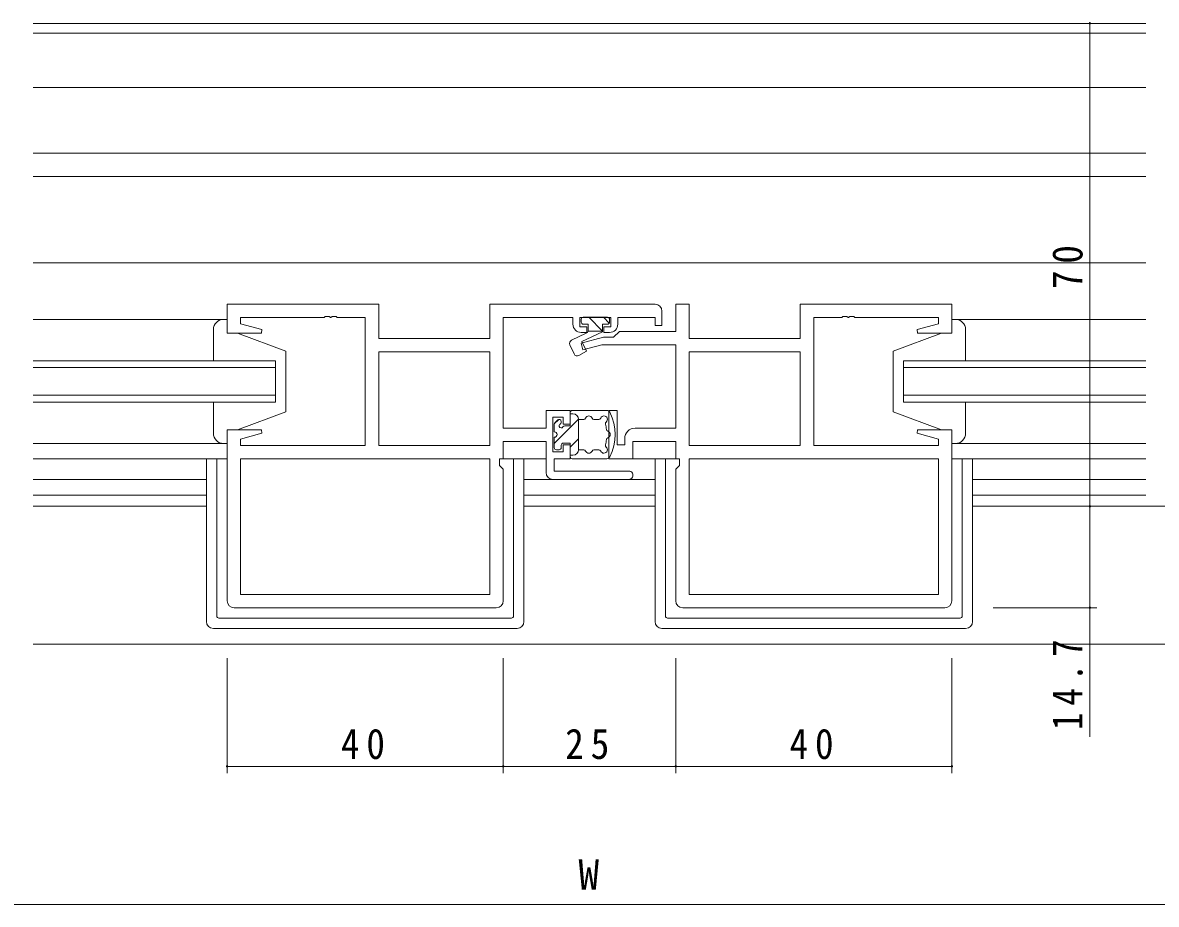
# Model space of a CAD drawing. Units: millimetres, scale not verified. Extents: x -567 to 567, y -403 to 403.
# Drawn here: x 57.1 to 221.4, y -58.1 to 69.7 of the extents above; entities that cross this region are included whole.
import ezdxf
from ezdxf.enums import TextEntityAlignment as Align

# ---------------------------------------------------------------- set-up
doc = ezdxf.new("R2010")
doc.units = ezdxf.units.MM
doc.header["$LTSCALE"] = 2
for name, color, linetype, lineweight in [('0-3_YKK_11', 7, 'Continuous', 18), ('0-4_YKK_12', 2, 'Continuous', 18), ('0-5_YKK_13', 4, 'Continuous', 18), ('0-6_YKK_D', 6, 'Continuous', 18)]:
    doc.layers.add(name, color=color, linetype=linetype, lineweight=lineweight)
doc.styles.add('ＭＳ ゴシック', font='')
doc.styles.get('ＭＳ ゴシック').set_extended_font_data('MS Gothic')

msp = doc.modelspace()

# ---------------------------------------------------------------- linework, layer by layer
at = {"layer": '0-3_YKK_11'}
for p, q in [((86.774, 28.918), (86.774, 24.718)), ((108.774, 28.918), (86.774, 28.918)), ((108.774, 23.918), (108.774, 28.918)), ((124.844, 28.918), (124.844, 23.918)), ((148.774, 28.918), (124.844, 28.918)), ((151.774, 28.918), (151.774, 24.948)), ((153.704, 28.918), (151.774, 28.918)), ((153.704, 23.918), (153.704, 28.918)), ((169.774, 28.918), (169.774, 23.918)), ((191.774, 28.918), (169.774, 28.918)), ((191.774, 24.718), (191.774, 28.918)), ((88.704, 26.988), (100.816, 26.988)), ((88.704, 26.07), (88.704, 26.988)), ((100.816, 26.988), (100.999, 27.108)), ((100.999, 27.108), (101.549, 27.108)), ((101.549, 27.108), (101.732, 26.988)), ((101.732, 26.988), (101.816, 26.988)), ((101.816, 26.988), (101.999, 27.108)), ((101.999, 27.108), (102.549, 27.108)), ((102.549, 27.108), (102.732, 26.988)), ((102.732, 26.988), (106.774, 26.988)), ((106.774, 26.988), (106.774, 8.448)), ((126.774, 26.988), (136.874, 26.988)), ((126.774, 10.948), (126.774, 26.988)), ((136.874, 26.988), (136.874, 26.018)), ((137.874, 26.988), (142.374, 26.988)), ((137.874, 25.618), (137.874, 26.988)), ((142.374, 26.988), (142.374, 25.618)), ((143.374, 26.988), (148.774, 26.988)), ((143.374, 26.018), (143.374, 26.988)), ((148.774, 26.988), (148.774, 25.818)), ((149.774, 25.818), (149.774, 27.918)), ((171.774, 26.988), (175.816, 26.988)), ((171.774, 8.448), (171.774, 26.988)), ((175.816, 26.988), (175.999, 27.108)), ((175.999, 27.108), (176.549, 27.108)), ((176.549, 27.108), (176.732, 26.988)), ((176.732, 26.988), (176.816, 26.988)), ((176.816, 26.988), (176.999, 27.108)), ((176.999, 27.108), (177.549, 27.108)), ((177.549, 27.108), (177.732, 26.988)), ((177.732, 26.988), (189.844, 26.988)), ((189.844, 26.988), (189.844, 26.07)), ((86.774, 24.718), (91.735, 24.718)), ((91.803, 25.24), (88.704, 26.07)), ((91.735, 24.718), (91.803, 25.24)), ((138.874, 25.618), (137.874, 25.618)), ((138.074, 24.818), (138.874, 24.818)), ((138.874, 24.818), (138.874, 25.618)), ((141.374, 25.618), (141.374, 24.818)), ((142.374, 25.618), (141.374, 25.618)), ((141.374, 24.818), (142.174, 24.818)), ((143.604, 24.948), (142.774, 24.118)), ((151.774, 24.948), (143.604, 24.948)), ((148.774, 25.818), (149.774, 25.818)), ((189.844, 26.07), (186.745, 25.24)), ((186.745, 25.24), (186.814, 24.718)), ((186.814, 24.718), (191.774, 24.718)), ((124.844, 23.918), (108.774, 23.918)), ((141.28, 24.118), (138.045, 23.251)), ((138.045, 23.251), (138.303, 22.285)), ((138.303, 22.285), (141.039, 23.018)), ((141.039, 23.018), (151.774, 23.018)), ((142.774, 24.118), (141.28, 24.118)), ((151.774, 23.018), (151.774, 10.948)), ((169.774, 23.918), (153.704, 23.918)), ((124.844, 21.988), (108.774, 21.988)), ((108.774, 21.988), (108.774, 8.448)), ((124.844, 21.988), (108.774, 21.988)), ((124.844, 8.448), (124.844, 21.988)), ((169.774, 21.988), (153.704, 21.988)), ((153.704, 21.988), (153.704, 8.448)), ((169.774, 21.988), (153.704, 21.988)), ((169.774, 8.448), (169.774, 21.988)), ((132.974, 13.518), (132.974, 10.948)), ((136.474, 13.518), (132.974, 13.518)), ((136.474, 11.518), (136.474, 13.518)), ((142.074, 13.518), (142.074, 6.518)), ((143.274, 13.518), (142.074, 13.518)), ((143.274, 8.518), (143.274, 13.518)), ((133.974, 12.518), (135.474, 12.518)), ((133.974, 7.518), (133.974, 12.518)), ((135.474, 12.518), (135.474, 11.518)), ((135.474, 11.518), (136.474, 11.518)), ((86.774, 10.718), (86.774, -14.082)), ((91.735, 10.718), (86.774, 10.718)), ((88.704, 9.365), (91.803, 10.195)), ((91.803, 10.195), (91.735, 10.718)), ((132.974, 10.948), (126.774, 10.948)), ((151.774, 10.948), (145.874, 10.948)), ((186.814, 10.718), (186.745, 10.195)), ((186.745, 10.195), (189.844, 9.365)), ((191.774, 10.718), (186.814, 10.718)), ((191.774, -14.082), (191.774, 10.718)), ((88.704, 8.448), (88.704, 9.365)), ((106.774, 8.448), (88.704, 8.448)), ((108.774, 8.448), (124.844, 8.448)), ((126.774, 9.018), (132.974, 9.018)), ((126.774, 6.518), (126.774, 9.018)), ((132.974, 9.018), (132.974, 4.518)), ((135.474, 8.518), (135.474, 7.518)), ((136.474, 8.518), (135.474, 8.518)), ((136.474, 6.518), (136.474, 8.518)), ((144.374, 8.518), (143.274, 8.518)), ((144.374, 9.448), (144.374, 8.518)), ((145.574, 9.018), (151.774, 9.018)), ((145.574, 6.518), (145.574, 9.018)), ((151.774, 9.018), (151.774, 6.518)), ((153.704, 8.448), (169.774, 8.448)), ((189.844, 8.448), (171.774, 8.448)), ((189.844, 9.365), (189.844, 8.448)), ((135.474, 7.518), (133.974, 7.518)), ((124.844, 6.518), (88.704, 6.518)), ((88.704, 6.518), (88.704, -13.152)), ((124.844, 6.518), (88.704, 6.518)), ((124.844, -13.152), (124.844, 6.518)), ((126.244, 6.518), (126.774, 6.518)), ((126.244, 5.518), (126.244, 6.518)), ((126.774, 4.988), (126.244, 5.518)), ((126.774, -14.082), (126.774, 4.988)), ((134.174, 6.518), (136.474, 6.518)), ((134.174, 4.718), (134.174, 6.518)), ((142.074, 6.518), (145.574, 6.518)), ((151.774, 6.518), (152.304, 6.518)), ((152.304, 5.518), (151.774, 4.988)), ((151.774, 4.988), (151.774, -14.082)), ((152.304, 6.518), (152.304, 5.518)), ((189.844, 6.518), (153.704, 6.518)), ((153.704, 6.518), (153.704, -13.152)), ((189.844, 6.518), (153.704, 6.518)), ((189.844, -13.152), (189.844, 6.518)), ((133.974, 3.518), (144.974, 3.518)), ((144.974, 4.718), (134.174, 4.718)), ((88.704, -13.152), (124.844, -13.152)), ((153.704, -13.152), (189.844, -13.152)), ((87.774, -15.082), (125.774, -15.082)), ((152.774, -15.082), (190.774, -15.082))]:
    msp.add_line(p, q, dxfattribs=at)
for centre, radius, start, end in [((148.774, 27.918), 1, 0.00001, 89.99999), ((138.074, 26.018), 1.2, 180.00001, 269.99999), ((142.174, 26.018), 1.2, 270.00001, 359.99999), ((145.874, 9.448), 1.5, 90.00001, 179.99999), ((133.974, 4.518), 1, 180.00001, 269.99999), ((144.974, 4.118), 0.6, 269.99999, 90.00001), ((87.774, -14.082), 1, 180.00001, 269.99999), ((125.774, -14.082), 1, 270.00001, 359.99999), ((152.774, -14.082), 1, 180.00001, 269.99999), ((190.774, -14.082), 1, 270.00001, 359.99999)]:
    msp.add_arc(centre, radius, start, end, dxfattribs=at)
at = {"layer": '0-4_YKK_12'}
for p, q in [((58.649, 69.618), (219.899, 69.618)), ((219.899, 68.218), (58.649, 68.218)), ((58.649, 60.318), (219.899, 60.318)), ((58.649, 50.818), (219.899, 50.818)), ((58.649, 47.418), (219.899, 47.418)), ((58.649, 34.918), (219.899, 34.918)), ((93.774, 20.718), (58.649, 20.718)), ((58.649, 19.718), (93.774, 19.718)), ((93.774, 14.718), (93.774, 20.718)), ((184.774, 20.718), (184.774, 14.718)), ((219.899, 20.718), (184.774, 20.718)), ((184.774, 19.718), (219.899, 19.718)), ((93.774, 15.718), (58.649, 15.718)), ((219.899, 15.718), (184.774, 15.718)), ((58.649, 14.718), (93.774, 14.718)), ((184.774, 14.718), (219.899, 14.718)), ((58.649, 6.518), (86.774, 6.518)), ((191.774, 6.518), (219.899, 6.518)), ((58.649, 3.518), (83.774, 3.518)), ((129.774, 3.518), (148.774, 3.518)), ((194.774, 3.518), (219.899, 3.518)), ((83.774, 1.248), (58.649, 1.248)), ((148.774, 1.248), (129.774, 1.248)), ((219.899, 1.248), (194.774, 1.248)), ((58.649, -0.382), (83.774, -0.382)), ((129.774, -0.382), (148.774, -0.382)), ((194.774, -0.382), (219.899, -0.382)), ((58.649, -20.382), (219.899, -20.382))]:
    msp.add_line(p, q, dxfattribs=at)
at = {"layer": '0-5_YKK_13'}
for p, q in [((58.649, 26.717), (86.774, 26.716)), ((86.274, 26.718), (86.774, 26.718)), ((86.774, 26.718), (86.774, 24.718)), ((138.074, 26.718), (138.074, 26.318)), ((141.874, 27.018), (138.374, 27.018)), ((139.17, 27.018), (141.17, 25.018)), ((141.291, 27.018), (142.136, 26.172)), ((142.174, 26.318), (142.174, 26.718)), ((191.774, 26.718), (191.774, 24.718)), ((192.274, 26.718), (191.774, 26.718)), ((191.774, 26.718), (219.899, 26.718)), ((191.774, 26.718), (191.774, 24.718)), ((192.274, 26.718), (191.774, 26.718)), ((84.774, 20.718), (84.774, 25.218)), ((86.774, 24.718), (88.274, 24.718)), ((88.274, 24.718), (95.274, 22.118)), ((138.801, 24.691), (136.663, 23.693)), ((138.174, 23.515), (141.174, 24.914)), ((138.374, 26.018), (139.074, 26.018)), ((139.074, 26.018), (139.074, 25.018)), ((139.074, 25.018), (141.174, 25.018)), ((141.174, 26.018), (141.874, 26.018)), ((141.174, 26.018), (141.174, 24.914)), ((190.274, 24.718), (183.274, 22.118)), ((190.274, 24.718), (183.274, 22.118)), ((191.774, 24.718), (190.274, 24.718)), ((191.774, 24.718), (190.274, 24.718)), ((193.774, 20.718), (193.774, 25.218)), ((193.774, 21.118), (193.774, 25.218)), ((136.421, 23.029), (137.038, 21.706)), ((138.174, 23.515), (138.828, 22.112)), ((95.274, 22.118), (95.274, 13.318)), ((137.741, 21.485), (138.828, 22.112)), ((183.274, 22.118), (183.274, 13.318)), ((183.274, 22.118), (183.274, 13.318)), ((84.774, 10.218), (84.774, 14.718)), ((88.274, 10.718), (95.274, 13.318)), ((136.474, 11.268), (136.474, 13.218)), ((141.774, 13.518), (136.774, 13.518)), ((190.274, 10.718), (183.274, 13.318)), ((190.274, 10.718), (183.274, 13.318)), ((193.774, 10.218), (193.774, 14.718)), ((193.774, 10.218), (193.774, 14.318)), ((134.174, 8.727), (137.674, 12.227)), ((134.174, 11.518), (134.174, 10.418)), ((134.177, 11.558), (134.834, 12.215)), ((134.662, 12.13), (134.262, 11.73)), ((135.174, 11.918), (135.174, 11.787)), ((136.474, 13.018), (136.874, 13.018)), ((138.432, 12.218), (137.674, 12.218)), ((137.674, 7.818), (137.674, 12.218)), ((140.62, 12.218), (139.916, 12.218)), ((86.774, 10.718), (86.774, 8.718)), ((88.274, 10.718), (86.774, 10.718)), ((136.474, 11.268), (135.694, 11.268)), ((190.274, 10.718), (191.774, 10.718)), ((190.274, 10.718), (191.774, 10.718)), ((191.774, 10.718), (191.774, 8.718)), ((191.774, 10.718), (191.774, 8.718)), ((86.774, 8.718), (58.649, 8.718)), ((86.774, 8.718), (86.274, 8.718)), ((134.174, 9.618), (134.174, 8.118)), ((135.174, 8.118), (135.174, 8.468)), ((135.474, 8.768), (136.474, 8.768)), ((136.474, 8.198), (137.674, 9.398)), ((136.474, 6.818), (136.474, 8.768)), ((191.774, 8.718), (192.274, 8.718)), ((191.774, 8.718), (192.274, 8.718)), ((191.774, 8.717), (219.899, 8.717)), ((134.474, 7.818), (134.874, 7.818)), ((136.474, 7.018), (136.874, 7.018)), ((138.432, 7.818), (137.674, 7.818)), ((140.62, 7.818), (139.916, 7.818)), ((83.774, 6.518), (83.774, -17.082)), ((85.274, 6.518), (85.274, -16.282)), ((126.774, 6.518), (129.774, 6.518)), ((128.274, 6.518), (128.274, -16.282)), ((129.774, 6.518), (129.774, -17.082)), ((132.974, 6.518), (129.774, 6.518)), ((141.774, 6.518), (136.774, 6.518)), ((148.774, 6.518), (148.774, -17.082)), ((150.274, 6.518), (150.274, -16.282)), ((193.274, 6.518), (193.274, -16.282)), ((194.774, 6.518), (194.774, -17.082)), ((85.574, -16.582), (127.974, -16.582)), ((192.974, -16.582), (150.574, -16.582)), ((84.774, -18.082), (128.774, -18.082)), ((193.774, -18.082), (149.774, -18.082))]:
    msp.add_line(p, q, dxfattribs=at)
msp.add_lwpolyline([(152.104, 6.518), (148.774, 6.518), (145.274, 6.518)], dxfattribs=at)
for centre, radius, start, end in [((86.274, 25.218), 1.5, 90, 180), ((138.374, 26.718), 0.3, 90, 180), ((138.374, 26.318), 0.3, 180, 270), ((141.874, 26.718), 0.3, 0, 90), ((141.874, 26.318), 0.3, 270, 0), ((192.274, 25.218), 1.5, 0, 90), ((192.274, 25.218), 1.5, 0, 90), ((138.59, 25.144), 0.5, 295, 345.39617), ((136.874, 23.24), 0.5, 115.00014, 205.00005), ((137.491, 21.918), 0.5, 205.00005, 300.00004), ((136.774, 13.218), 0.3, 90, 180), ((141.774, 13.018), 0.5, 26.26805, 90), ((135.695, 10.018), 7.279, 333.73195, 26.26805), ((134.474, 11.518), 0.3, 135, 180), ((134.874, 11.918), 0.3, 0, 135), ((135.174, 11.268), 0.3, 120, 270), ((134.874, 11.787), 0.3, 300, 0), ((136.874, 12.218), 0.8, 0, 90), ((138.432, 12.518), 0.3, 270, 337.97569), ((139.174, 12.218), 0.5, 22.02431, 157.97569), ((139.916, 12.518), 0.3, 202.02431, 270), ((140.62, 12.518), 0.3, 270, 337.97569), ((141.362, 12.218), 0.5, 309.78774, 157.97569), ((141.874, 11.603), 0.3, 129.78774, 194.39052), ((135.695, 10.018), 6.079, 6.82808, 14.39052), ((86.274, 10.218), 1.5, 180, 270), ((134.174, 10.018), 0.4, 270, 90), ((135.174, 11.268), 0.3, 270, 330), ((135.694, 10.968), 0.3, 90, 150), ((142.029, 10.776), 0.3, 186.82808, 251.43085), ((141.774, 10.018), 0.5, 288.56915, 71.43085), ((192.274, 10.218), 1.5, 270, 0), ((192.274, 10.218), 1.5, 270, 0), ((135.474, 8.468), 0.3, 90, 180), ((141.874, 8.432), 0.3, 165.60948, 230.21226), ((135.695, 10.018), 6.079, 345.60948, 353.17192), ((142.029, 9.259), 0.3, 108.56915, 173.17192), ((134.474, 8.118), 0.3, 180, 270), ((134.874, 8.118), 0.3, 270, 0), ((136.774, 6.818), 0.3, 180, 270), ((136.874, 7.818), 0.8, 270, 0), ((138.432, 7.518), 0.3, 22.02431, 90), ((139.174, 7.818), 0.5, 202.02431, 337.97569), ((139.916, 7.518), 0.3, 90, 157.97569), ((140.62, 7.518), 0.3, 22.02431, 90), ((141.362, 7.818), 0.5, 202.02431, 50.21226), ((141.774, 7.018), 0.5, 270, 333.73195), ((85.574, -16.282), 0.3, 180, 270), ((127.974, -16.282), 0.3, 270, 0), ((150.574, -16.282), 0.3, 180, 270), ((192.974, -16.282), 0.3, 270, 0), ((84.774, -17.082), 1, 180, 270), ((128.774, -17.082), 1, 270, 0), ((149.774, -17.082), 1, 180, 270), ((193.774, -17.082), 1, 270, 0)]:
    msp.add_arc(centre, radius, start, end, dxfattribs=at)
at = {"layer": '0-6_YKK_D'}
for p, q in [((197.774, 69.618), (212.774, 69.618)), ((211.774, 69.618), (211.774, -0.382)), ((195.774, -0.382), (232.774, -0.382)), ((197.774, -0.382), (212.774, -0.382)), ((197.774, -0.382), (212.774, -0.382)), ((211.774, -0.382), (211.774, -15.082)), ((197.774, -15.082), (212.774, -15.082)), ((211.774, -15.082), (211.774, -33.822)), ((191.853, -20.382), (232.774, -20.382)), ((86.774, -22.382), (86.774, -39.082)), ((126.774, -22.382), (126.774, -39.082)), ((126.774, -22.382), (126.774, -39.082)), ((151.774, -22.382), (151.774, -39.082)), ((151.774, -22.382), (151.774, -39.082)), ((191.774, -22.382), (191.774, -39.082)), ((86.774, -38.082), (126.774, -38.082)), ((151.774, -38.082), (126.774, -38.082)), ((191.774, -38.082), (151.774, -38.082)), ((-103.726, -58.082), (382.274, -58.082))]:
    msp.add_line(p, q, dxfattribs=at)
for centre, start, end in [((211.774, 69.618), 90, 270), ((211.774, 69.618), 270, 90), ((211.774, -0.382), 90, 270), ((211.774, -0.382), 90, 270), ((211.774, -0.382), 270, 90), ((211.774, -0.382), 270, 90), ((211.774, -15.082), 90, 270), ((211.774, -15.082), 270, 90), ((86.774, -38.082), 0, 180), ((86.774, -38.082), 180, 0), ((126.774, -38.082), 0, 180), ((126.774, -38.082), 0, 180), ((126.774, -38.082), 180, 0), ((126.774, -38.082), 180, 0), ((151.774, -38.082), 0, 180), ((151.774, -38.082), 0, 180), ((151.774, -38.082), 180, 0), ((151.774, -38.082), 180, 0), ((191.774, -38.082), 0, 180), ((191.774, -38.082), 180, 0)]:
    msp.add_arc(centre, 0.106, start, end, dxfattribs=at)

# ---------------------------------------------------------------- texts
at = {"layer": '0-6_YKK_D', "color": 7, "style": 'ＭＳ ゴシック'}
msp.add_text('W', height=4.399, dxfattribs=at).set_placement((137.674, -57.282), align=Align.BOTTOM_LEFT)
at = {"layer": '0-6_YKK_D', "color": 7, "char_height": 4.399, "attachment_point": 7, "rotation": 90, "style": 'ＭＳ ゴシック'}
for s, insert in [('\\T1.37;\\W0.9;70', (210.774, 31.098)), ('\\T1.39;\\W0.85;14.7', (210.774, -32.822))]:
    msp.add_mtext(s, dxfattribs=dict(at, insert=insert))
at = {"layer": '0-6_YKK_D', "color": 7, "char_height": 4.399, "attachment_point": 7, "style": 'ＭＳ ゴシック'}
for s, insert in [('\\T1.37;\\W0.9;40', (103.254, -37.082)), ('\\T1.37;\\W0.9;25', (135.754, -37.082)), ('\\T1.37;\\W0.9;40', (168.254, -37.082))]:
    msp.add_mtext(s, dxfattribs=dict(at, insert=insert))

doc.saveas('drawing.dxf')
